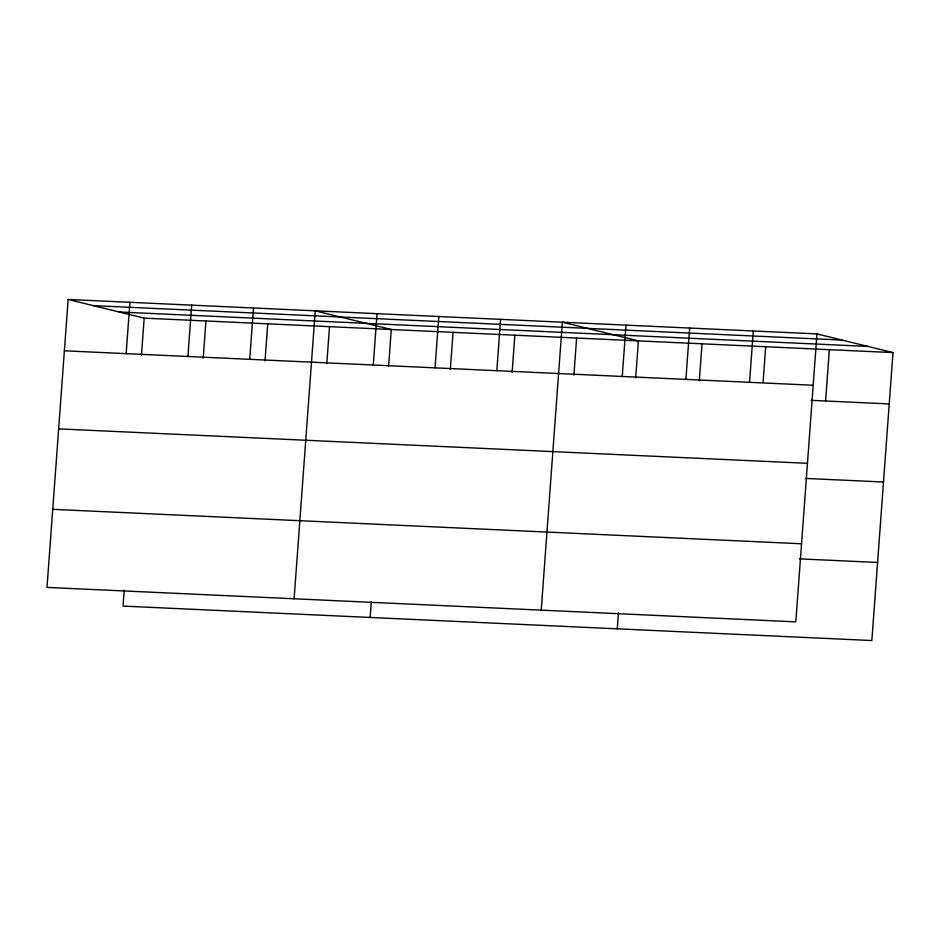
<?xml version="1.0" encoding="UTF-8"?>
<svg xmlns="http://www.w3.org/2000/svg" width="940" height="940" viewBox="0 0 940 940"><rect width="100%" height="100%" fill="white"/><g stroke="black" fill="none" stroke-linecap="round" stroke-linejoin="round"><path stroke-width="1.41" d="M68.15 299.461L47 587.406L795.816 621.857L816.966 333.912L68.15 299.461L144.184 318.143L893 352.594L871.85 640.539L123.034 606.089L124.209 590.179M126.148 353.64L129.92 302.304M141.458 355.214L144.184 318.143M187.929 356.483L191.701 305.147M203.24 358.058L205.954 320.987M249.711 359.327L253.483 307.991M265.01 360.901L267.736 323.83M294.114 598.78L315.252 310.835L391.287 329.517L388.572 366.588M326.791 363.745L329.517 326.673M373.262 365.002L377.034 313.678M370.149 617.451L371.312 601.553M435.044 367.846L438.815 316.522M450.342 369.432L453.068 332.361M496.814 370.689L500.585 319.353M512.124 372.275L514.85 335.192M541.217 610.142L562.367 322.197L638.401 340.879L635.675 377.951M573.905 375.107L576.62 338.036M622.245 376.458L626.016 325.123M617.251 628.825L618.426 612.915M685.894 379.384L689.666 328.06M699.325 380.888L702.051 343.805M749.544 382.322L753.316 330.986M763.08 382.38L765.701 346.743M825.579 400.992L829.35 349.668M93.236 305.629L842.052 340.08M119.086 311.986L867.902 346.425M64.378 350.796L813.194 385.247M811.114 400.334L889.228 403.93M58.644 428.875L807.46 463.326M805.38 478.413L883.494 482.009M52.734 509.327L801.55 543.778M799.47 558.865L877.584 562.449M816.966 333.912L893 352.594"/></g></svg>
